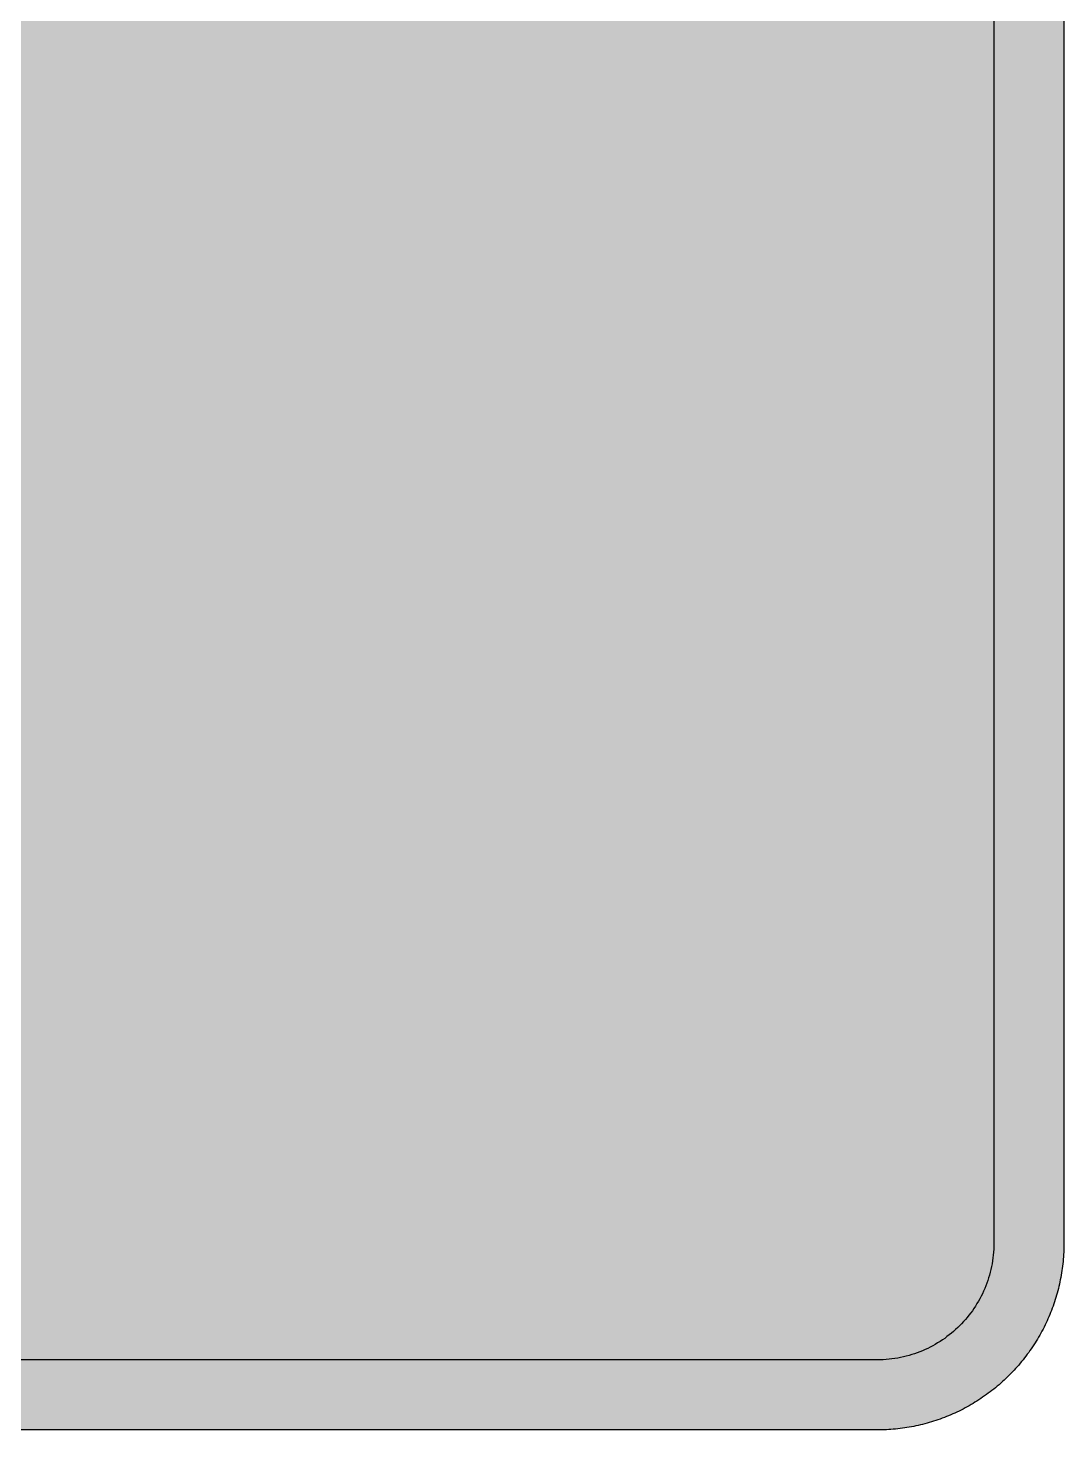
# Model space of a CAD drawing. Header units: millimetres. Extents: x 0 to 318, y 0 to 212.
# Drawn here: x 239.3 to 317.6, y 0.1 to 105.9 of the extents above; entities that cross this region are included whole.
import ezdxf

# ---------------------------------------------------------------- set-up
doc = ezdxf.new("R2010")
doc.units = ezdxf.units.MM

msp = doc.modelspace()

# ---------------------------------------------------------------- hatches: boundary and pattern name
for color, points in [(254, [(14.1633, 0.0536), (13.9878, 0.0533), (13.8125, 0.0559), (13.6373, 0.061), (13.462, 0.0686), (13.2893, 0.0787), (13.114, 0.0914), (12.9413, 0.1041), (12.7686, 0.1219), (12.5959, 0.1397), (12.4231, 0.16), (12.2504, 0.1829), (12.0777, 0.2057), (11.9075, 0.2337), (11.7373, 0.2616), (11.5672, 0.2921), (11.397, 0.3251), (11.2268, 0.3607), (11.0592, 0.3988), (10.8915, 0.4369), (10.7239, 0.4775), (10.5562, 0.5207), (10.3886, 0.5664), (10.2235, 0.6121), (10.0584, 0.6629), (9.8933, 0.7137), (9.7307, 0.7671), (9.5682, 0.8204), (9.4056, 0.8788), (9.2431, 0.9373), (9.083, 0.9982), (8.923, 1.0617), (8.763, 1.1252), (8.6055, 1.1938), (8.4455, 1.2624), (8.2906, 1.331), (8.1331, 1.4046), (7.9781, 1.4783), (7.8232, 1.5545), (7.6708, 1.6332), (7.5184, 1.7145), (7.366, 1.7958), (7.2161, 1.8796), (7.0663, 1.966), (6.919, 2.0523), (6.7716, 2.1438), (6.6243, 2.2352), (6.4795, 2.3266), (6.3348, 2.4232), (6.19, 2.5197), (6.0477, 2.6187), (5.908, 2.7178), (5.7683, 2.8194), (5.6286, 2.9235), (5.4915, 3.0302), (5.3543, 3.1369), (5.2197, 3.2461), (5.0851, 3.3579), (4.953, 3.4722), (4.8209, 3.5865), (4.6914, 3.7033), (4.5644, 3.8202), (4.4348, 3.9395), (4.3104, 4.0615), (4.1859, 4.1859), (4.0615, 4.3104), (3.9395, 4.4348), (3.8202, 4.5618), (3.7033, 4.6914), (3.5865, 4.8209), (3.4722, 4.953), (3.3579, 5.0851), (3.2487, 5.2197), (3.1369, 5.3543), (3.0302, 5.4915), (2.9235, 5.6286), (2.8194, 5.7683), (2.7178, 5.908), (2.6187, 6.0477), (2.5197, 6.19), (2.4232, 6.3348), (2.3266, 6.477), (2.2352, 6.6243), (2.1438, 6.7691), (2.0523, 6.9164), (1.966, 7.0663), (1.8796, 7.2161), (1.7958, 7.366), (1.7145, 7.5184), (1.6332, 7.6708), (1.5545, 7.8232), (1.4783, 7.9781), (1.4046, 8.1331), (1.331, 8.2906), (1.2598, 8.4455), (1.1913, 8.603), (1.1252, 8.763), (1.0592, 8.923), (0.9982, 9.083), (0.9373, 9.2431), (0.8763, 9.4056), (0.8204, 9.5682), (0.7645, 9.7307), (0.7112, 9.8933), (0.6604, 10.0584), (0.6121, 10.2235), (0.5639, 10.3911), (0.5207, 10.5562), (0.4775, 10.7239), (0.4343, 10.8915), (0.3962, 11.0592), (0.3607, 11.2268), (0.3251, 11.397), (0.2921, 11.5672), (0.2616, 11.7373), (0.2311, 11.9075), (0.2057, 12.0802), (0.1803, 12.2504), (0.1575, 12.4231), (0.1372, 12.5959), (0.1194, 12.7686), (0.1041, 12.9413), (0.0889, 13.1166), (0.0787, 13.2893), (0.0686, 13.4645), (0.061, 13.6373), (0.0559, 13.8125), (0.0508, 13.9878), (0.0508, 14.163), (0.0522, 197.6092), (0.0508, 197.7822), (0.0559, 197.9574), (0.061, 198.1327), (0.0686, 198.308), (0.0787, 198.4807), (0.0889, 198.6559), (0.1041, 198.8287), (0.1194, 199.0014), (0.1372, 199.1741), (0.1575, 199.3468), (0.1803, 199.5195), (0.2057, 199.6923), (0.2311, 199.8624), (0.2616, 200.0326), (0.2921, 200.2028), (0.3251, 200.373), (0.3607, 200.5432), (0.3962, 200.7108), (0.4343, 200.8784), (0.4775, 201.0461), (0.5207, 201.2137), (0.5639, 201.3814), (0.6121, 201.5465), (0.6604, 201.7116), (0.7112, 201.8767), (0.7645, 202.0392), (0.8204, 202.2018), (0.8763, 202.3643), (0.9373, 202.5269), (0.9982, 202.6869), (1.0592, 202.8469), (1.1252, 203.007), (1.1913, 203.1644), (1.2598, 203.3245), (1.331, 203.4794), (1.4046, 203.6369), (1.4783, 203.7918), (1.5545, 203.9468), (1.6332, 204.0992), (1.7145, 204.2516), (1.7958, 204.404), (1.8796, 204.5538), (1.966, 204.7037), (2.0523, 204.851), (2.1438, 204.9983), (2.2352, 205.1456), (2.3266, 205.2904), (2.4232, 205.4352), (2.5197, 205.58), (2.6187, 205.7222), (2.7178, 205.8619), (2.8194, 206.0016), (2.9235, 206.1413), (3.0302, 206.2785), (3.1369, 206.4156), (3.2487, 206.5503), (3.3579, 206.6849), (3.4722, 206.817), (3.5865, 206.949), (3.7033, 207.0786), (3.8202, 207.2056), (3.9395, 207.3351), (4.0615, 207.4596), (4.1859, 207.584), (4.3104, 207.7085), (4.4348, 207.8304), (4.5644, 207.9498), (4.6914, 208.0666), (4.8209, 208.1835), (4.953, 208.2978), (5.0851, 208.4121), (5.2197, 208.5213), (5.3543, 208.6331), (5.4915, 208.7397), (5.6286, 208.8464), (5.7683, 208.9506), (5.908, 209.0522), (6.0477, 209.1512), (6.19, 209.2503), (6.3348, 209.3468), (6.4795, 209.4433), (6.6243, 209.5348), (6.7716, 209.6262), (6.919, 209.7176), (7.0663, 209.804), (7.2161, 209.8904), (7.366, 209.9742), (7.5184, 210.0555), (7.6708, 210.1367), (7.8232, 210.2155), (7.9781, 210.2917), (8.1331, 210.3653), (8.2906, 210.439), (8.4455, 210.5101), (8.6055, 210.5787), (8.763, 210.6447), (8.923, 210.7108), (9.083, 210.7717), (9.2431, 210.8327), (9.4056, 210.8937), (9.5682, 210.9495), (9.7307, 211.0054), (9.8933, 211.0588), (10.0584, 211.1096), (10.2235, 211.1578), (10.3886, 211.2061), (10.5562, 211.2493), (10.7239, 211.2924), (10.8915, 211.3356), (11.0592, 211.3737), (11.2268, 211.4093), (11.397, 211.4448), (11.5672, 211.4779), (11.7373, 211.5083), (11.9075, 211.5388), (12.0777, 211.5642), (12.2504, 211.5896), (12.4231, 211.6125), (12.5959, 211.6328), (12.7686, 211.6506), (12.9413, 211.6658), (13.114, 211.6811), (13.2893, 211.6912), (13.462, 211.7014), (13.6373, 211.709), (13.8125, 211.7141), (13.9878, 211.7192), (14.163, 211.7192), (303.4411, 211.7203), (303.6164, 211.7192), (303.7891, 211.7141), (303.9643, 211.709), (304.1396, 211.7014), (304.3149, 211.6912), (304.4876, 211.6811), (304.6603, 211.6658), (304.8356, 211.6506), (305.0083, 211.6328), (305.181, 211.6125), (305.3512, 211.5896), (305.5239, 211.5642), (305.6941, 211.5388), (305.8668, 211.5083), (306.037, 211.4779), (306.2072, 211.4448), (306.3748, 211.4093), (306.545, 211.3737), (306.7126, 211.3356), (306.8803, 211.2924), (307.0479, 211.2493), (307.213, 211.2061), (307.3781, 211.1578), (307.5432, 211.1096), (307.7083, 211.0588), (307.8734, 211.0054), (308.036, 210.9495), (308.1985, 210.8937), (308.3611, 210.8327), (308.5211, 210.7717), (308.6811, 210.7108), (308.8411, 210.6447), (308.9986, 210.5787), (309.1561, 210.5101), (309.3136, 210.439), (309.4711, 210.3653), (309.626, 210.2917), (309.7784, 210.2155), (309.9333, 210.1367), (310.0857, 210.0555), (310.2381, 209.9742), (310.388, 209.8904), (310.5379, 209.804), (310.6852, 209.7176), (310.8325, 209.6262), (310.9798, 209.5348), (311.1246, 209.4433), (311.2694, 209.3468), (311.4116, 209.2503), (311.5539, 209.1512), (311.6961, 209.0522), (311.8358, 208.9506), (311.9755, 208.8464), (312.1127, 208.7397), (312.2473, 208.6331), (312.3844, 208.5213), (312.5165, 208.4121), (312.6511, 208.2978), (312.7807, 208.1835), (312.9128, 208.0666), (313.0398, 207.9498), (313.1668, 207.8304), (313.2938, 207.7085), (313.4182, 207.584), (313.5427, 207.4596), (313.6621, 207.3351), (313.784, 207.2056), (313.9008, 207.0786), (314.0177, 206.949), (314.132, 206.817), (314.2463, 206.6849), (314.3555, 206.5503), (314.4647, 206.4156), (314.5739, 206.2785), (314.6781, 206.1413), (314.7822, 206.0016), (314.8863, 205.8619), (314.9854, 205.7222), (315.0845, 205.58), (315.181, 205.4352), (315.275, 205.2904), (315.3689, 205.1456), (315.4604, 204.9983), (315.5493, 204.851), (315.6382, 204.7037), (315.7245, 204.5538), (315.8084, 204.404), (315.8896, 204.2516), (315.9684, 204.0992), (316.0471, 203.9468), (316.1233, 203.7918), (316.1995, 203.6369), (316.2706, 203.4794), (316.3418, 203.3245), (316.4103, 203.1644), (316.4764, 203.007), (316.5424, 202.8469), (316.6059, 202.6869), (316.6669, 202.5269), (316.7253, 202.3643), (316.7812, 202.2018), (316.8371, 202.0392), (316.8904, 201.8767), (316.9412, 201.7116), (316.9895, 201.5465), (317.0377, 201.3814), (317.0834, 201.2137), (317.1266, 201.0461), (317.1673, 200.8784), (317.2054, 200.7108), (317.2435, 200.5432), (317.2765, 200.373), (317.3095, 200.2028), (317.34, 200.0326), (317.3705, 199.8624), (317.3959, 199.6923), (317.4213, 199.5195), (317.4441, 199.3468), (317.4644, 199.1741), (317.4822, 199.0014), (317.4975, 198.8287), (317.5127, 198.6559), (317.5229, 198.4807), (317.533, 198.308), (317.5406, 198.1327), (317.5457, 197.9574), (317.5508, 197.7822), (317.5508, 197.6069), (317.5522, 14.1647), (317.5508, 13.9878), (317.5457, 13.8125), (317.5406, 13.6373), (317.533, 13.4645), (317.5229, 13.2893), (317.5127, 13.1166), (317.4975, 12.9413), (317.4822, 12.7686), (317.4644, 12.5959), (317.4441, 12.4231), (317.4213, 12.2504), (317.3959, 12.0802), (317.3705, 11.9075), (317.34, 11.7373), (317.3095, 11.5672), (317.2765, 11.397), (317.2435, 11.2268), (317.2054, 11.0592), (317.1673, 10.8915), (317.1266, 10.7239), (317.0834, 10.5562), (317.0377, 10.3911), (316.9895, 10.2235), (316.9412, 10.0584), (316.8904, 9.8933), (316.8371, 9.7307), (316.7812, 9.5682), (316.7253, 9.4056), (316.6669, 9.2431), (316.6059, 9.083), (316.5424, 8.923), (316.4764, 8.763), (316.4103, 8.603), (316.3418, 8.4455), (316.2706, 8.2906), (316.1995, 8.1331), (316.1233, 7.9781), (316.0471, 7.8232), (315.9684, 7.6708), (315.8896, 7.5184), (315.8084, 7.366), (315.7245, 7.2161), (315.6382, 7.0663), (315.5493, 6.9164), (315.4604, 6.7691), (315.3689, 6.6243), (315.275, 6.477), (315.181, 6.3348), (315.0845, 6.19), (314.9854, 6.0477), (314.8863, 5.908), (314.7822, 5.7683), (314.6781, 5.6286), (314.5739, 5.4915), (314.4647, 5.3543), (314.3555, 5.2197), (314.2463, 5.0851), (314.132, 4.953), (314.0177, 4.8209), (313.9008, 4.6914), (313.784, 4.5618), (313.6621, 4.4348), (313.5427, 4.3104), (313.4182, 4.1859), (313.2938, 4.0615), (313.1668, 3.9395), (313.0398, 3.8202), (312.9128, 3.7033), (312.7807, 3.5865), (312.6511, 3.4722), (312.5165, 3.3579), (312.3844, 3.2461), (312.2473, 3.1369), (312.1127, 3.0302), (311.9755, 2.9235), (311.8358, 2.8194), (311.6961, 2.7178), (311.5539, 2.6187), (311.4116, 2.5197), (311.2694, 2.4232), (311.1246, 2.3266), (310.9798, 2.2352), (310.8325, 2.1438), (310.6852, 2.0523), (310.5379, 1.966), (310.388, 1.8796), (310.2381, 1.7958), (310.0857, 1.7145), (309.9333, 1.6332), (309.7784, 1.5545), (309.626, 1.4783), (309.4711, 1.4046), (309.3136, 1.331), (309.1561, 1.2624), (308.9986, 1.1938), (308.8411, 1.1252), (308.6811, 1.0617), (308.5211, 0.9982), (308.3611, 0.9373), (308.1985, 0.8788), (308.036, 0.8204), (307.8734, 0.7671), (307.7083, 0.7137), (307.5432, 0.6629), (307.3781, 0.6121), (307.213, 0.5664), (307.0479, 0.5207), (306.8803, 0.4775), (306.7126, 0.4369), (306.545, 0.3988), (306.3748, 0.3607), (306.2072, 0.3251), (306.037, 0.2921), (305.8668, 0.2616), (305.6941, 0.2337), (305.5239, 0.2057), (305.3512, 0.1829), (305.181, 0.16), (305.0083, 0.1397), (304.8356, 0.1219), (304.6603, 0.1041), (304.4876, 0.0914), (304.3149, 0.0787), (304.1396, 0.0686), (303.9643, 0.061), (303.7891, 0.0559), (303.6164, 0.0533), (303.4411, 0.0533)]), (144, [(14.1633, 5.3453), (13.9344, 5.3467), (13.7084, 5.3543), (13.4849, 5.3696), (13.2613, 5.3899), (13.0378, 5.4153), (12.8194, 5.4458), (12.6009, 5.4813), (12.385, 5.522), (12.1717, 5.5702), (11.9583, 5.621), (11.7475, 5.6794), (11.5392, 5.7404), (11.3335, 5.8064), (11.1303, 5.8801), (10.9296, 5.9563), (10.729, 6.0376), (10.5334, 6.1239), (10.3378, 6.2128), (10.1473, 6.3094), (9.9593, 6.4084), (9.7714, 6.5126), (9.5885, 6.6218), (9.4082, 6.7335), (9.2304, 6.8504), (9.0576, 6.9698), (8.8849, 7.0968), (8.7173, 7.2238), (8.5522, 7.3584), (8.3896, 7.4955), (8.2321, 7.6352), (8.0772, 7.78), (7.9273, 7.9273), (7.7775, 8.0772), (7.6352, 8.2321), (7.493, 8.3922), (7.3558, 8.5522), (7.2238, 8.7173), (7.0942, 8.8875), (6.9698, 9.0576), (6.8504, 9.2329), (6.7335, 9.4107), (6.6192, 9.591), (6.5126, 9.7739), (6.4084, 9.9593), (6.3068, 10.1473), (6.2128, 10.3403), (6.1214, 10.5334), (6.035, 10.7315), (5.9538, 10.9296), (5.8776, 11.1303), (5.8064, 11.3335), (5.7404, 11.5418), (5.6769, 11.75), (5.621, 11.9583), (5.5677, 12.1717), (5.522, 12.385), (5.4813, 12.6009), (5.4432, 12.8194), (5.4127, 13.0404), (5.3873, 13.2613), (5.3696, 13.4849), (5.3543, 13.7084), (5.3467, 13.937), (5.3416, 14.163), (5.3439, 197.6092), (5.3467, 197.8355), (5.3543, 198.0616), (5.3696, 198.2851), (5.3873, 198.5086), (5.4127, 198.7321), (5.4432, 198.9506), (5.4813, 199.169), (5.522, 199.3849), (5.5677, 199.5983), (5.621, 199.8116), (5.6769, 200.0225), (5.7404, 200.2307), (5.8064, 200.4365), (5.8776, 200.6397), (5.9538, 200.8403), (6.035, 201.041), (6.1214, 201.2366), (6.2128, 201.4322), (6.3068, 201.6227), (6.4084, 201.8106), (6.5126, 201.9986), (6.6192, 202.1815), (6.7335, 202.3618), (6.8504, 202.5396), (6.9698, 202.7123), (7.0942, 202.885), (7.2238, 203.0527), (7.3558, 203.2178), (7.493, 203.3803), (7.6352, 203.5378), (7.7775, 203.6928), (7.9273, 203.8426), (8.0772, 203.9925), (8.2321, 204.1347), (8.3896, 204.277), (8.5522, 204.4141), (8.7173, 204.5462), (8.8849, 204.6757), (9.0576, 204.8002), (9.2304, 204.9196), (9.4082, 205.0364), (9.5885, 205.1507), (9.7714, 205.2574), (9.9593, 205.3615), (10.1473, 205.4631), (10.3378, 205.5571), (10.5334, 205.6486), (10.729, 205.7349), (10.9296, 205.8162), (11.1303, 205.8924), (11.3335, 205.9635), (11.5392, 206.0296), (11.7475, 206.0931), (11.9583, 206.1489), (12.1717, 206.2023), (12.385, 206.248), (12.6009, 206.2886), (12.8194, 206.3267), (13.0378, 206.3572), (13.2613, 206.3826), (13.4849, 206.4004), (13.7084, 206.4156), (13.9344, 206.4233), (14.163, 206.4283), (303.4411, 206.4286), (303.6672, 206.4233), (303.8932, 206.4156), (304.1193, 206.4004), (304.3428, 206.3826), (304.5638, 206.3572), (304.7822, 206.3267), (305.0007, 206.2886), (305.2166, 206.248), (305.4325, 206.2023), (305.6433, 206.1489), (305.8541, 206.0931), (306.0624, 206.0296), (306.2681, 205.9635), (306.4713, 205.8924), (306.6745, 205.8162), (306.8726, 205.7349), (307.0708, 205.6486), (307.2638, 205.5571), (307.4543, 205.4631), (307.6448, 205.3615), (307.8302, 205.2574), (308.0131, 205.1507), (308.1934, 205.0364), (308.3712, 204.9196), (308.5465, 204.8002), (308.7167, 204.6757), (308.8843, 204.5462), (309.0494, 204.4141), (309.212, 204.277), (309.3695, 204.1347), (309.5244, 203.9925), (309.6768, 203.8426), (309.8241, 203.6928), (309.9689, 203.5378), (310.1086, 203.3803), (310.2458, 203.2178), (310.3778, 203.0527), (310.5074, 202.885), (310.6318, 202.7123), (310.7538, 202.5396), (310.8706, 202.3618), (310.9824, 202.1815), (311.0916, 201.9986), (311.1957, 201.8106), (311.2948, 201.6227), (311.3888, 201.4322), (311.4802, 201.2366), (311.5666, 201.041), (311.6478, 200.8403), (311.724, 200.6397), (311.7952, 200.4365), (311.8637, 200.2307), (311.9247, 200.0225), (311.9806, 199.8116), (312.0339, 199.5983), (312.0796, 199.3849), (312.1203, 199.169), (312.1584, 198.9506), (312.1889, 198.7321), (312.2143, 198.5086), (312.2346, 198.2851), (312.2473, 198.0616), (312.2574, 197.8355), (312.26, 197.6069), (312.2605, 14.1647), (312.2574, 13.937), (312.2473, 13.7084), (312.2346, 13.4849), (312.2143, 13.2613), (312.1889, 13.0404), (312.1584, 12.8194), (312.1203, 12.6009), (312.0796, 12.385), (312.0339, 12.1717), (311.9806, 11.9583), (311.9247, 11.75), (311.8637, 11.5418), (311.7952, 11.3335), (311.724, 11.1303), (311.6478, 10.9296), (311.5666, 10.7315), (311.4802, 10.5334), (311.3888, 10.3403), (311.2948, 10.1473), (311.1957, 9.9593), (311.0916, 9.7739), (310.9824, 9.591), (310.8706, 9.4107), (310.7538, 9.2329), (310.6318, 9.0576), (310.5074, 8.8875), (310.3778, 8.7173), (310.2458, 8.5522), (310.1086, 8.3922), (309.9689, 8.2321), (309.8241, 8.0772), (309.6768, 7.9273), (309.5244, 7.78), (309.3695, 7.6352), (309.212, 7.4955), (309.0494, 7.3584), (308.8843, 7.2238), (308.7167, 7.0968), (308.5465, 6.9698), (308.3712, 6.8504), (308.1934, 6.7335), (308.0131, 6.6218), (307.8302, 6.5126), (307.6448, 6.4084), (307.4543, 6.3094), (307.2638, 6.2128), (307.0708, 6.1239), (306.8726, 6.0376), (306.6745, 5.9563), (306.4713, 5.8801), (306.2681, 5.8064), (306.0624, 5.7404), (305.8541, 5.6794), (305.6433, 5.621), (305.4325, 5.5702), (305.2166, 5.522), (305.0007, 5.4813), (304.7822, 5.4458), (304.5638, 5.4153), (304.3428, 5.3899), (304.1193, 5.3696), (303.8932, 5.3543), (303.6672, 5.3467), (303.4411, 5.3442)])]:
    msp.add_hatch(color=color).paths.add_polyline_path(points)
h = msp.add_hatch(color=254)
edge = h.paths.add_edge_path()
edge.add_line((255.8313, 53.3079), (255.5951, 53.307))
edge.add_line((255.5951, 53.307), (255.364, 53.3095))
edge.add_line((255.364, 53.3095), (255.1354, 53.3171))
edge.add_line((255.1354, 53.3171), (254.9093, 53.3248))
edge.add_line((254.9093, 53.3248), (254.6858, 53.3349))
edge.add_line((254.6858, 53.3349), (254.4648, 53.3476))
edge.add_line((254.4648, 53.3476), (254.2464, 53.3629))
edge.add_line((254.2464, 53.3629), (254.0305, 53.3806))
edge.add_line((254.0305, 53.3806), (253.8197, 53.401))
edge.add_line((253.8197, 53.401), (253.6088, 53.4264))
edge.add_line((253.6088, 53.4264), (253.4006, 53.4543))
edge.add_line((253.4006, 53.4543), (253.1974, 53.4848))
edge.add_line((253.1974, 53.4848), (252.9967, 53.5203))
edge.add_line((252.9967, 53.5203), (252.796, 53.5584))
edge.add_line((252.796, 53.5584), (252.6005, 53.6016))
edge.add_line((252.6005, 53.6016), (252.4074, 53.6473))
edge.add_line((252.4074, 53.6473), (252.2195, 53.6981))
edge.add_line((252.2195, 53.6981), (252.0315, 53.754))
edge.add_line((252.0315, 53.754), (251.8486, 53.8124))
edge.add_line((251.8486, 53.8124), (251.6683, 53.8759))
edge.add_line((251.6683, 53.8759), (251.4905, 53.9445))
edge.add_line((251.4905, 53.9445), (251.3152, 54.0156))
edge.add_line((251.3152, 54.0156), (251.145, 54.0944))
edge.add_line((251.145, 54.0944), (250.9774, 54.1782))
edge.add_line((250.9774, 54.1782), (250.8123, 54.2646))
edge.add_line((250.8123, 54.2646), (250.6497, 54.3585))
edge.add_line((250.6497, 54.3585), (250.4923, 54.4576))
edge.add_line((250.4923, 54.4576), (250.3373, 54.5617))
edge.add_line((250.3373, 54.5617), (250.1849, 54.671))
edge.add_line((250.1849, 54.671), (250.0351, 54.7878))
edge.add_line((250.0351, 54.7878), (249.8903, 54.9097))
edge.add_line((249.8903, 54.9097), (249.7506, 55.0367))
edge.add_line((249.7506, 55.0367), (249.6109, 55.1713))
edge.add_line((249.6109, 55.1713), (249.4763, 55.311))
edge.add_line((249.4763, 55.311), (249.3442, 55.4584))
edge.add_line((249.3442, 55.4584), (249.2172, 55.6133))
edge.add_line((249.2172, 55.6133), (249.0927, 55.7733))
edge.add_line((249.0927, 55.7733), (248.9733, 55.941))
edge.add_line((248.9733, 55.941), (248.8565, 56.1137))
edge.add_line((248.8565, 56.1137), (248.7422, 56.2966))
edge.add_line((248.7422, 56.2966), (248.633, 56.4845))
edge.add_line((248.633, 56.4845), (248.5263, 56.6801))
edge.add_line((248.5263, 56.6801), (248.4247, 56.8858))
edge.add_line((248.4247, 56.8858), (248.3256, 57.0967))
edge.add_line((248.3256, 57.0967), (248.2317, 57.3151))
edge.add_line((248.2317, 57.3151), (248.1402, 57.5437))
edge.add_line((248.1402, 57.5437), (248.0539, 57.7774))
edge.add_line((248.0539, 57.7774), (247.9726, 58.0212))
edge.add_line((247.9726, 58.0212), (247.8913, 58.2752))
edge.add_line((247.8913, 58.2752), (247.8176, 58.5343))
edge.add_line((247.8176, 58.5343), (247.7465, 58.8035))
edge.add_line((247.7465, 58.8035), (247.6779, 59.0804))
edge.add_line((247.6779, 59.0804), (247.6144, 59.3674))
edge.add_line((247.6144, 59.3674), (247.556, 59.6646))
edge.add_line((247.556, 59.6646), (247.5001, 59.9694))
edge.add_line((247.5001, 59.9694), (247.4493, 60.2844))
edge.add_line((247.4493, 60.2844), (247.4036, 60.6069))
edge.add_line((247.4036, 60.6069), (247.3604, 60.9422))
edge.add_line((247.3604, 60.9422), (247.3223, 61.2851))
edge.add_line((247.3223, 61.2851), (247.2893, 61.6382))
edge.add_line((247.2893, 61.6382), (247.2588, 61.9989))
edge.add_line((247.2588, 61.9989), (247.2334, 62.3722))
edge.add_line((247.2334, 62.3722), (247.2106, 62.7558))
edge.add_line((247.2106, 62.7558), (247.1928, 63.1495))
edge.add_line((247.1928, 63.1495), (266.9438, 63.1511))
edge.add_line((266.9438, 63.1511), (266.9438, 66.7699))
edge.add_line((266.9438, 66.7699), (266.9413, 67.2059))
edge.add_line((266.9413, 67.2059), (266.9337, 67.6402))
edge.add_line((266.9337, 67.6402), (266.9235, 68.0695))
edge.add_line((266.9235, 68.0695), (266.9057, 68.4936))
edge.add_line((266.9057, 68.4936), (266.8854, 68.9127))
edge.add_line((266.8854, 68.9127), (266.86, 69.3268))
edge.add_line((266.86, 69.3268), (266.8295, 69.7332))
edge.add_line((266.8295, 69.7332), (266.794, 70.137))
edge.add_line((266.794, 70.137), (266.7559, 70.5358))
edge.add_line((266.7559, 70.5358), (266.7102, 70.9295))
edge.add_line((266.7102, 70.9295), (266.6594, 71.3181))
edge.add_line((266.6594, 71.3181), (266.6009, 71.6991))
edge.add_line((266.6009, 71.6991), (266.54, 72.0776))
edge.add_line((266.54, 72.0776), (266.4739, 72.4484))
edge.add_line((266.4739, 72.4484), (266.4003, 72.8142))
edge.add_line((266.4003, 72.8142), (266.3215, 73.1749))
edge.add_line((266.3215, 73.1749), (266.2377, 73.5279))
edge.add_line((266.2377, 73.5279), (266.1488, 73.8759))
edge.add_line((266.1488, 73.8759), (266.0523, 74.2188))
edge.add_line((266.0523, 74.2188), (265.9507, 74.5566))
edge.add_line((265.9507, 74.5566), (265.8415, 74.8868))
edge.add_line((265.8415, 74.8868), (265.7272, 75.2119))
edge.add_line((265.7272, 75.2119), (265.6053, 75.5294))
edge.add_line((265.6053, 75.5294), (265.4783, 75.8419))
edge.add_line((265.4783, 75.8419), (265.3462, 76.1467))
edge.add_line((265.3462, 76.1467), (265.2039, 76.4464))
edge.add_line((265.2039, 76.4464), (265.0592, 76.7385))
edge.add_line((265.0592, 76.7385), (264.9042, 77.0255))
edge.add_line((264.9042, 77.0255), (264.7442, 77.3049))
edge.add_line((264.7442, 77.3049), (264.5766, 77.5767))
edge.add_line((264.5766, 77.5767), (264.4013, 77.8434))
edge.add_line((264.4013, 77.8434), (264.2184, 78.1025))
edge.add_line((264.2184, 78.1025), (264.0305, 78.3565))
edge.add_line((264.0305, 78.3565), (263.8349, 78.6028))
edge.add_line((263.8349, 78.6028), (263.6317, 78.8391))
edge.add_line((263.6317, 78.8391), (263.4209, 79.0727))
edge.add_line((263.4209, 79.0727), (263.2024, 79.2963))
edge.add_line((263.2024, 79.2963), (262.9738, 79.5122))
edge.add_line((262.9738, 79.5122), (262.7401, 79.723))
edge.add_line((262.7401, 79.723), (262.4988, 79.9262))
edge.add_line((262.4988, 79.9262), (262.2499, 80.1192))
edge.add_line((262.2499, 80.1192), (261.9908, 80.3072))
edge.add_line((261.9908, 80.3072), (261.7267, 80.4875))
edge.add_line((261.7267, 80.4875), (261.4524, 80.6602))
edge.add_line((261.4524, 80.6602), (261.1679, 80.8253))
edge.add_line((261.1679, 80.8253), (260.8783, 80.9803))
edge.add_line((260.8783, 80.9803), (260.5786, 81.1301))
edge.add_line((260.5786, 81.1301), (260.2713, 81.2698))
edge.add_line((260.2713, 81.2698), (259.9563, 81.4045))
edge.add_line((259.9563, 81.4045), (259.6312, 81.5289))
edge.add_line((259.6312, 81.5289), (259.2959, 81.6458))
edge.add_line((259.2959, 81.6458), (258.953, 81.7524))
edge.add_line((258.953, 81.7524), (258.6025, 81.854))
edge.add_line((258.6025, 81.854), (258.2418, 81.9455))
edge.add_line((258.2418, 81.9455), (257.871, 82.0293))
edge.add_line((257.871, 82.0293), (257.4925, 82.103))
edge.add_line((257.4925, 82.103), (257.1039, 82.1715))
edge.add_line((257.1039, 82.1715), (256.7051, 82.2274))
edge.add_line((256.7051, 82.2274), (256.2987, 82.2782))
edge.add_line((256.2987, 82.2782), (255.8796, 82.3189))
edge.add_line((255.8796, 82.3189), (255.4529, 82.3493))
edge.add_line((255.4529, 82.3493), (255.016, 82.3722))
edge.add_line((255.016, 82.3722), (254.5715, 82.3849))
edge.add_line((254.5715, 82.3849), (254.1143, 82.39))
edge.add_line((254.1143, 82.39), (253.6977, 82.3849))
edge.add_line((253.6977, 82.3849), (253.2888, 82.3722))
edge.add_line((253.2888, 82.3722), (252.8849, 82.3493))
edge.add_line((252.8849, 82.3493), (252.4887, 82.3189))
edge.add_line((252.4887, 82.3189), (252.0975, 82.2808))
edge.add_line((252.0975, 82.2808), (251.714, 82.23))
edge.add_line((251.714, 82.23), (251.3381, 82.1741))
edge.add_line((251.3381, 82.1741), (250.9672, 82.108))
edge.add_line((250.9672, 82.108), (250.604, 82.0318))
edge.add_line((250.604, 82.0318), (250.2484, 81.9506))
edge.add_line((250.2484, 81.9506), (249.8979, 81.8566))
edge.add_line((249.8979, 81.8566), (249.5525, 81.755))
edge.add_line((249.5525, 81.755), (249.2172, 81.6458))
edge.add_line((249.2172, 81.6458), (248.8844, 81.5264))
edge.add_line((248.8844, 81.5264), (248.5619, 81.3994))
edge.add_line((248.5619, 81.3994), (248.2444, 81.2648))
edge.add_line((248.2444, 81.2648), (247.9319, 81.12))
edge.add_line((247.9319, 81.12), (247.6297, 80.965))
edge.add_line((247.6297, 80.965), (247.33, 80.8025))
edge.add_line((247.33, 80.8025), (247.0404, 80.6323))
edge.add_line((247.0404, 80.6323), (246.7559, 80.452))
edge.add_line((246.7559, 80.452), (246.4765, 80.264))
edge.add_line((246.4765, 80.264), (246.2047, 80.0684))
edge.add_line((246.2047, 80.0684), (245.9406, 79.8627))
edge.add_line((245.9406, 79.8627), (245.6815, 79.6468))
edge.add_line((245.6815, 79.6468), (245.43, 79.4233))
edge.add_line((245.43, 79.4233), (245.1862, 79.1921))
edge.add_line((245.1862, 79.1921), (244.9474, 78.9534))
edge.add_line((244.9474, 78.9534), (244.7163, 78.7044))
edge.add_line((244.7163, 78.7044), (244.4902, 78.4454))
edge.add_line((244.4902, 78.4454), (244.2718, 78.1787))
edge.add_line((244.2718, 78.1787), (244.0584, 77.9043))
edge.add_line((244.0584, 77.9043), (243.8527, 77.6224))
edge.add_line((243.8527, 77.6224), (243.6546, 77.3303))
edge.add_line((243.6546, 77.3303), (243.4615, 77.028))
edge.add_line((243.4615, 77.028), (243.2736, 76.7207))
edge.add_line((243.2736, 76.7207), (243.0958, 76.4032))
edge.add_line((243.0958, 76.4032), (242.9231, 76.0755))
edge.add_line((242.9231, 76.0755), (242.7554, 75.7403))
edge.add_line((242.7554, 75.7403), (242.5954, 75.3974))
edge.add_line((242.5954, 75.3974), (242.443, 75.0468))
edge.add_line((242.443, 75.0468), (242.2957, 74.6862))
edge.add_line((242.2957, 74.6862), (242.156, 74.3179))
edge.add_line((242.156, 74.3179), (242.0214, 73.9394))
edge.add_line((242.0214, 73.9394), (241.8944, 73.5533))
edge.add_line((241.8944, 73.5533), (241.7724, 73.1596))
edge.add_line((241.7724, 73.1596), (241.6581, 72.7558))
edge.add_line((241.6581, 72.7558), (241.5515, 72.3443))
edge.add_line((241.5515, 72.3443), (241.4499, 71.9252))
edge.add_line((241.4499, 71.9252), (241.3559, 71.4959))
edge.add_line((241.3559, 71.4959), (241.267, 71.059))
edge.add_line((241.267, 71.059), (241.1857, 70.612))
edge.add_line((241.1857, 70.612), (241.112, 70.1599))
edge.add_line((241.112, 70.1599), (241.0435, 69.6976))
edge.add_line((241.0435, 69.6976), (240.98, 69.2252))
edge.add_line((240.98, 69.2252), (240.9266, 68.7476))
edge.add_line((240.9266, 68.7476), (240.8758, 68.26))
edge.add_line((240.8758, 68.26), (240.8352, 67.7621))
edge.add_line((240.8352, 67.7621), (240.7996, 67.2592))
edge.add_line((240.7996, 67.2592), (240.7691, 66.7461))
edge.add_line((240.7691, 66.7461), (240.7463, 66.2254))
edge.add_line((240.7463, 66.2254), (240.731, 65.6946))
edge.add_line((240.731, 65.6946), (240.7209, 65.1561))
edge.add_line((240.7209, 65.1561), (240.7183, 64.61))
edge.add_line((240.7183, 64.61), (240.7234, 63.9928))
edge.add_line((240.7234, 63.9928), (240.7387, 63.3908))
edge.add_line((240.7387, 63.3908), (240.7641, 62.8015))
edge.add_line((240.7641, 62.8015), (240.7996, 62.2275))
edge.add_line((240.7996, 62.2275), (240.8453, 61.6687))
edge.add_line((240.8453, 61.6687), (240.8987, 61.1226))
edge.add_line((240.8987, 61.1226), (240.9647, 60.5917))
edge.add_line((240.9647, 60.5917), (241.0384, 60.0735))
edge.add_line((241.0384, 60.0735), (241.1197, 59.5681))
edge.add_line((241.1197, 59.5681), (241.2136, 59.0779))
edge.add_line((241.2136, 59.0779), (241.3127, 58.6003))
edge.add_line((241.3127, 58.6003), (241.4219, 58.1355))
edge.add_line((241.4219, 58.1355), (241.5413, 57.6834))
edge.add_line((241.5413, 57.6834), (241.6683, 57.244))
edge.add_line((241.6683, 57.244), (241.8029, 56.8198))
edge.add_line((241.8029, 56.8198), (241.9452, 56.4058))
edge.add_line((241.9452, 56.4058), (242.0976, 56.0045))
edge.add_line((242.0976, 56.0045), (242.255, 55.6158))
edge.add_line((242.255, 55.6158), (242.4201, 55.2374))
edge.add_line((242.4201, 55.2374), (242.5954, 54.8716))
edge.add_line((242.5954, 54.8716), (242.7757, 54.5186))
edge.add_line((242.7757, 54.5186), (242.9637, 54.1757))
edge.add_line((242.9637, 54.1757), (243.1593, 53.8455))
edge.add_line((243.1593, 53.8455), (243.3625, 53.5254))
edge.add_line((243.3625, 53.5254), (243.5708, 53.2181))
edge.add_line((243.5708, 53.2181), (243.7867, 52.9209))
edge.add_line((243.7867, 52.9209), (244.0076, 52.6339))
edge.add_line((244.0076, 52.6339), (244.2362, 52.357))
edge.add_line((244.2362, 52.357), (244.4725, 52.0903))
edge.add_line((244.4725, 52.0903), (244.7112, 51.8363))
edge.add_line((244.7112, 51.8363), (244.9576, 51.5899))
edge.add_line((244.9576, 51.5899), (245.2091, 51.3537))
edge.add_line((245.2091, 51.3537), (245.4656, 51.1277))
edge.add_line((245.4656, 51.1277), (245.7298, 50.9118))
edge.add_line((245.7298, 50.9118), (245.9965, 50.706))
edge.add_line((245.9965, 50.706), (246.2682, 50.5079))
edge.add_line((246.2682, 50.5079), (246.5476, 50.3199))
edge.add_line((246.5476, 50.3199), (246.8296, 50.1396))
edge.add_line((246.8296, 50.1396), (247.1166, 49.9694))
edge.add_line((247.1166, 49.9694), (247.4087, 49.8094))
edge.add_line((247.4087, 49.8094), (247.7033, 49.6545))
edge.add_line((247.7033, 49.6545), (248.0031, 49.5097))
edge.add_line((248.0031, 49.5097), (248.3053, 49.3725))
edge.add_line((248.3053, 49.3725), (248.6127, 49.243))
edge.add_line((248.6127, 49.243), (248.9251, 49.1236))
edge.add_line((248.9251, 49.1236), (249.24, 49.0093))
edge.add_line((249.24, 49.0093), (249.5575, 48.9026))
edge.add_line((249.5575, 48.9026), (249.8776, 48.8036))
edge.add_line((249.8776, 48.8036), (250.2027, 48.7147))
edge.add_line((250.2027, 48.7147), (250.5304, 48.6283))
edge.add_line((250.5304, 48.6283), (250.858, 48.5521))
edge.add_line((250.858, 48.5521), (251.1908, 48.481))
edge.add_line((251.1908, 48.481), (251.526, 48.4175))
edge.add_line((251.526, 48.4175), (251.8639, 48.3591))
edge.add_line((251.8639, 48.3591), (252.2017, 48.3083))
edge.add_line((252.2017, 48.3083), (252.542, 48.2625))
edge.add_line((252.542, 48.2625), (252.8849, 48.2244))
edge.add_line((252.8849, 48.2244), (253.2304, 48.1889))
edge.add_line((253.2304, 48.1889), (253.5758, 48.1609))
edge.add_line((253.5758, 48.1609), (253.9238, 48.1381))
edge.add_line((253.9238, 48.1381), (254.2718, 48.1228))
edge.add_line((254.2718, 48.1228), (254.6198, 48.1101))
edge.add_line((254.6198, 48.1101), (254.9703, 48.1025))
edge.add_line((254.9703, 48.1025), (255.3208, 48.1))
edge.add_line((255.3208, 48.1), (255.524, 48.1025))
edge.add_line((255.524, 48.1025), (255.7247, 48.1051))
edge.add_line((255.7247, 48.1051), (255.9253, 48.1076))
edge.add_line((255.9253, 48.1076), (256.126, 48.1152))
edge.add_line((256.126, 48.1152), (256.3241, 48.1228))
edge.add_line((256.3241, 48.1228), (256.5248, 48.133))
edge.add_line((256.5248, 48.133), (256.7203, 48.1432))
edge.add_line((256.7203, 48.1432), (256.9185, 48.1559))
edge.add_line((256.9185, 48.1559), (257.114, 48.1711))
edge.add_line((257.114, 48.1711), (257.3096, 48.1863))
edge.add_line((257.3096, 48.1863), (257.5027, 48.2041))
edge.add_line((257.5027, 48.2041), (257.6957, 48.2244))
edge.add_line((257.6957, 48.2244), (257.8887, 48.2448))
edge.add_line((257.8887, 48.2448), (258.0792, 48.2676))
edge.add_line((258.0792, 48.2676), (258.2697, 48.2905))
edge.add_line((258.2697, 48.2905), (258.4602, 48.3133))
edge.add_line((258.4602, 48.3133), (258.6482, 48.3413))
edge.add_line((258.6482, 48.3413), (258.8336, 48.3667))
edge.add_line((258.8336, 48.3667), (259.019, 48.3972))
edge.add_line((259.019, 48.3972), (259.2045, 48.4251))
edge.add_line((259.2045, 48.4251), (259.3873, 48.4556))
edge.add_line((259.3873, 48.4556), (259.5702, 48.4886))
edge.add_line((259.5702, 48.4886), (259.7531, 48.5216))
edge.add_line((259.7531, 48.5216), (259.9309, 48.5546))
edge.add_line((259.9309, 48.5546), (260.1112, 48.5902))
edge.add_line((260.1112, 48.5902), (260.2865, 48.6258))
edge.add_line((260.2865, 48.6258), (260.4643, 48.6639))
edge.add_line((260.4643, 48.6639), (260.637, 48.702))
edge.add_line((260.637, 48.702), (260.8123, 48.7401))
edge.add_line((260.8123, 48.7401), (260.9825, 48.7807))
edge.add_line((260.9825, 48.7807), (261.1526, 48.8213))
edge.add_line((261.1526, 48.8213), (261.3228, 48.862))
edge.add_line((261.3228, 48.862), (261.4905, 48.9052))
edge.add_line((261.4905, 48.9052), (261.6556, 48.9458))
edge.add_line((261.6556, 48.9458), (261.8207, 48.989))
edge.add_line((261.8207, 48.989), (261.9832, 49.0347))
edge.add_line((261.9832, 49.0347), (262.1432, 49.0779))
edge.add_line((262.1432, 49.0779), (262.3033, 49.1236))
edge.add_line((262.3033, 49.1236), (262.4607, 49.1693))
edge.add_line((262.4607, 49.1693), (262.6182, 49.215))
edge.add_line((262.6182, 49.215), (262.7732, 49.2633))
edge.add_line((262.7732, 49.2633), (262.9256, 49.309))
edge.add_line((262.9256, 49.309), (263.0754, 49.3573))
edge.add_line((263.0754, 49.3573), (263.2253, 49.4055))
edge.add_line((263.2253, 49.4055), (263.3726, 49.4538))
edge.add_line((263.3726, 49.4538), (263.5199, 49.5021))
edge.add_line((263.5199, 49.5021), (263.6622, 49.5503))
edge.add_line((263.6622, 49.5503), (263.8044, 49.6011))
edge.add_line((263.8044, 49.6011), (263.9441, 49.6494))
edge.add_line((263.9441, 49.6494), (264.0838, 49.6976))
edge.add_line((264.0838, 49.6976), (264.2184, 49.7484))
edge.add_line((264.2184, 49.7484), (264.353, 49.7967))
edge.add_line((264.353, 49.7967), (264.4851, 49.8475))
edge.add_line((264.4851, 49.8475), (264.6147, 49.8958))
edge.add_line((264.6147, 49.8958), (264.7442, 49.9466))
edge.add_line((264.7442, 49.9466), (264.8687, 49.9974))
edge.add_line((264.8687, 49.9974), (264.9931, 50.0456))
edge.add_line((264.9931, 50.0456), (265.115, 50.0939))
edge.add_line((265.115, 50.0939), (265.2344, 50.1447))
edge.add_line((265.2344, 50.1447), (265.3513, 50.1929))
edge.add_line((265.3513, 50.1929), (265.4681, 50.2412))
edge.add_line((265.4681, 50.2412), (265.5799, 50.2895))
edge.add_line((265.5799, 50.2895), (265.6916, 50.3377))
edge.add_line((265.6916, 50.3377), (265.7983, 50.386))
edge.add_line((265.7983, 50.386), (263.8323, 55.0869))
edge.add_line((263.8323, 55.0869), (263.713, 55.0393))
edge.add_line((263.713, 55.0393), (263.5936, 54.991))
edge.add_line((263.5936, 54.991), (263.4742, 54.9453))
edge.add_line((263.4742, 54.9453), (263.3523, 54.897))
edge.add_line((263.3523, 54.897), (263.2329, 54.8513))
edge.add_line((263.2329, 54.8513), (263.1135, 54.8056))
edge.add_line((263.1135, 54.8056), (262.9941, 54.7624))
edge.add_line((262.9941, 54.7624), (262.8722, 54.7167))
edge.add_line((262.8722, 54.7167), (262.7528, 54.6735))
edge.add_line((262.7528, 54.6735), (262.6309, 54.6303))
edge.add_line((262.6309, 54.6303), (262.509, 54.5871))
edge.add_line((262.509, 54.5871), (262.3896, 54.544))
edge.add_line((262.3896, 54.544), (262.2677, 54.5008))
edge.add_line((262.2677, 54.5008), (262.1458, 54.4601))
edge.add_line((262.1458, 54.4601), (262.0239, 54.4195))
edge.add_line((262.0239, 54.4195), (261.9019, 54.3789))
edge.add_line((261.9019, 54.3789), (261.78, 54.3382))
edge.add_line((261.78, 54.3382), (261.6581, 54.3001))
edge.add_line((261.6581, 54.3001), (261.5362, 54.2595))
edge.add_line((261.5362, 54.2595), (261.4117, 54.2214))
edge.add_line((261.4117, 54.2214), (261.2898, 54.1858))
edge.add_line((261.2898, 54.1858), (261.1653, 54.1477))
edge.add_line((261.1653, 54.1477), (261.0434, 54.1122))
edge.add_line((261.0434, 54.1122), (260.919, 54.0766))
edge.add_line((260.919, 54.0766), (260.797, 54.041))
edge.add_line((260.797, 54.041), (260.6726, 54.0055))
edge.add_line((260.6726, 54.0055), (260.5481, 53.9725))
edge.add_line((260.5481, 53.9725), (260.4237, 53.9394))
edge.add_line((260.4237, 53.9394), (260.2992, 53.9064))
edge.add_line((260.2992, 53.9064), (260.1747, 53.8759))
edge.add_line((260.1747, 53.8759), (260.0503, 53.8455))
edge.add_line((260.0503, 53.8455), (259.9258, 53.815))
edge.add_line((259.9258, 53.815), (259.8014, 53.7845))
edge.add_line((259.8014, 53.7845), (259.6744, 53.7566))
edge.add_line((259.6744, 53.7566), (259.5499, 53.7286))
edge.add_line((259.5499, 53.7286), (259.4229, 53.7007))
edge.add_line((259.4229, 53.7007), (259.2984, 53.6753))
edge.add_line((259.2984, 53.6753), (259.1714, 53.6499))
edge.add_line((259.1714, 53.6499), (259.047, 53.6245))
edge.add_line((259.047, 53.6245), (258.92, 53.6016))
edge.add_line((258.92, 53.6016), (258.793, 53.5788))
edge.add_line((258.793, 53.5788), (258.666, 53.5559))
edge.add_line((258.666, 53.5559), (258.539, 53.5356))
edge.add_line((258.539, 53.5356), (258.412, 53.5153))
edge.add_line((258.412, 53.5153), (258.285, 53.4949))
edge.add_line((258.285, 53.4949), (258.158, 53.4772))
edge.add_line((258.158, 53.4772), (258.0284, 53.4594))
edge.add_line((258.0284, 53.4594), (257.9014, 53.4416))
edge.add_line((257.9014, 53.4416), (257.7744, 53.4264))
edge.add_line((257.7744, 53.4264), (257.6449, 53.4111))
edge.add_line((257.6449, 53.4111), (257.5179, 53.3959))
edge.add_line((257.5179, 53.3959), (257.3884, 53.3832))
edge.add_line((257.3884, 53.3832), (257.2588, 53.3705))
edge.add_line((257.2588, 53.3705), (257.1293, 53.3603))
edge.add_line((257.1293, 53.3603), (256.9997, 53.3502))
edge.add_line((256.9997, 53.3502), (256.8727, 53.3425))
edge.add_line((256.8727, 53.3425), (256.7432, 53.3324))
edge.add_line((256.7432, 53.3324), (256.6111, 53.3273))
edge.add_line((256.6111, 53.3273), (256.4816, 53.3197))
edge.add_line((256.4816, 53.3197), (256.352, 53.3146))
edge.add_line((256.352, 53.3146), (256.2225, 53.3121))
edge.add_line((256.2225, 53.3121), (256.0904, 53.3095))
edge.add_line((256.0904, 53.3095), (255.9609, 53.307))
edge.add_line((255.9609, 53.307), (255.8288, 53.307))
edge = h.paths.add_edge_path(flags=16)
edge.add_line((253.9891, 77.3751), (254.2184, 77.3709))
edge.add_line((254.2184, 77.3709), (254.4445, 77.3659))
edge.add_line((254.4445, 77.3659), (254.6655, 77.3557))
edge.add_line((254.6655, 77.3557), (254.8814, 77.343))
edge.add_line((254.8814, 77.343), (255.0947, 77.3252))
edge.add_line((255.0947, 77.3252), (255.303, 77.3024))
edge.add_line((255.303, 77.3024), (255.5062, 77.277))
edge.add_line((255.5062, 77.277), (255.7069, 77.249))
edge.add_line((255.7069, 77.249), (255.9025, 77.2135))
edge.add_line((255.9025, 77.2135), (256.0955, 77.1754))
edge.add_line((256.0955, 77.1754), (256.2835, 77.1322))
edge.add_line((256.2835, 77.1322), (256.4663, 77.0865))
edge.add_line((256.4663, 77.0865), (256.6441, 77.0357))
edge.add_line((256.6441, 77.0357), (256.8194, 76.9798))
edge.add_line((256.8194, 76.9798), (256.9921, 76.9188))
edge.add_line((256.9921, 76.9188), (257.1598, 76.8528))
edge.add_line((257.1598, 76.8528), (257.3223, 76.7842))
edge.add_line((257.3223, 76.7842), (257.4823, 76.7105))
edge.add_line((257.4823, 76.7105), (257.6373, 76.6318))
edge.add_line((257.6373, 76.6318), (257.7871, 76.548))
edge.add_line((257.7871, 76.548), (257.9345, 76.4616))
edge.add_line((257.9345, 76.4616), (258.0792, 76.3676))
edge.add_line((258.0792, 76.3676), (258.2189, 76.2711))
edge.add_line((258.2189, 76.2711), (258.3536, 76.167))
edge.add_line((258.3536, 76.167), (258.4856, 76.0603))
edge.add_line((258.4856, 76.0603), (258.6152, 75.9485))
edge.add_line((258.6152, 75.9485), (258.7396, 75.8317))
edge.add_line((258.7396, 75.8317), (258.859, 75.7072))
edge.add_line((258.859, 75.7072), (258.9759, 75.5802))
edge.add_line((258.9759, 75.5802), (259.0902, 75.4482))
edge.add_line((259.0902, 75.4482), (259.1994, 75.311))
edge.add_line((259.1994, 75.311), (259.3061, 75.1662))
edge.add_line((259.3061, 75.1662), (259.4077, 75.0189))
edge.add_line((259.4077, 75.0189), (259.5067, 74.864))
edge.add_line((259.5067, 74.864), (259.6032, 74.7039))
edge.add_line((259.6032, 74.7039), (259.6947, 74.5414))
edge.add_line((259.6947, 74.5414), (259.781, 74.3712))
edge.add_line((259.781, 74.3712), (259.8674, 74.1934))
edge.add_line((259.8674, 74.1934), (259.9487, 74.0131))
edge.add_line((259.9487, 74.0131), (260.0249, 73.8251))
edge.add_line((260.0249, 73.8251), (260.0985, 73.6346))
edge.add_line((260.0985, 73.6346), (260.1697, 73.4339))
edge.add_line((260.1697, 73.4339), (260.2382, 73.2307))
edge.add_line((260.2382, 73.2307), (260.3017, 73.0199))
edge.add_line((260.3017, 73.0199), (260.3627, 72.8066))
edge.add_line((260.3627, 72.8066), (260.4186, 72.583))
edge.add_line((260.4186, 72.583), (260.4745, 72.357))
edge.add_line((260.4745, 72.357), (260.5253, 72.1233))
edge.add_line((260.5253, 72.1233), (260.571, 71.882))
edge.add_line((260.571, 71.882), (260.6167, 71.6382))
edge.add_line((260.6167, 71.6382), (260.6573, 71.3842))
edge.add_line((260.6573, 71.3842), (260.6954, 71.1276))
edge.add_line((260.6954, 71.1276), (260.731, 70.8635))
edge.add_line((260.731, 70.8635), (260.7615, 70.5917))
edge.add_line((260.7615, 70.5917), (260.7894, 70.3148))
edge.add_line((260.7894, 70.3148), (260.8148, 70.0329))
edge.add_line((260.8148, 70.0329), (260.8377, 69.7433))
edge.add_line((260.8377, 69.7433), (260.858, 69.4461))
edge.add_line((260.858, 69.4461), (260.8732, 69.1439))
edge.add_line((260.8732, 69.1439), (260.8859, 68.834))
edge.add_line((260.8859, 68.834), (260.8961, 68.519))
edge.add_line((260.8961, 68.519), (260.9037, 68.1965))
edge.add_line((260.9037, 68.1965), (260.9088, 67.8663))
edge.add_line((260.9088, 67.8663), (260.9088, 67.531))
edge.add_line((260.9088, 67.531), (247.2588, 67.5319))
edge.add_line((247.2588, 67.5319), (247.2766, 67.884))
edge.add_line((247.2766, 67.884), (247.2995, 68.2295))
edge.add_line((247.2995, 68.2295), (247.3223, 68.5673))
edge.add_line((247.3223, 68.5673), (247.3503, 68.8975))
edge.add_line((247.3503, 68.8975), (247.3808, 69.2201))
edge.add_line((247.3808, 69.2201), (247.4138, 69.535))
edge.add_line((247.4138, 69.535), (247.4493, 69.8424))
edge.add_line((247.4493, 69.8424), (247.4874, 70.1421))
edge.add_line((247.4874, 70.1421), (247.5281, 70.4342))
edge.add_line((247.5281, 70.4342), (247.5713, 70.7187))
edge.add_line((247.5713, 70.7187), (247.617, 70.9981))
edge.add_line((247.617, 70.9981), (247.6652, 71.2699))
edge.add_line((247.6652, 71.2699), (247.7186, 71.534))
edge.add_line((247.7186, 71.534), (247.7719, 71.7906))
edge.add_line((247.7719, 71.7906), (247.8303, 72.0395))
edge.add_line((247.8303, 72.0395), (247.8888, 72.2833))
edge.add_line((247.8888, 72.2833), (247.9523, 72.5195))
edge.add_line((247.9523, 72.5195), (248.0158, 72.7507))
edge.add_line((248.0158, 72.7507), (248.0843, 72.9742))
edge.add_line((248.0843, 72.9742), (248.1555, 73.1901))
edge.add_line((248.1555, 73.1901), (248.2291, 73.4009))
edge.add_line((248.2291, 73.4009), (248.3053, 73.6041))
edge.add_line((248.3053, 73.6041), (248.3841, 73.8022))
edge.add_line((248.3841, 73.8022), (248.4653, 73.9927))
edge.add_line((248.4653, 73.9927), (248.5492, 74.1782))
edge.add_line((248.5492, 74.1782), (248.6381, 74.3585))
edge.add_line((248.6381, 74.3585), (248.727, 74.5312))
edge.add_line((248.727, 74.5312), (248.8209, 74.6989))
edge.add_line((248.8209, 74.6989), (248.9149, 74.8614))
edge.add_line((248.9149, 74.8614), (249.014, 75.0164))
edge.add_line((249.014, 75.0164), (249.113, 75.1662))
edge.add_line((249.113, 75.1662), (249.2172, 75.311))
edge.add_line((249.2172, 75.311), (249.3239, 75.4482))
edge.add_line((249.3239, 75.4482), (249.4331, 75.5828))
edge.add_line((249.4331, 75.5828), (249.5448, 75.7098))
edge.add_line((249.5448, 75.7098), (249.6591, 75.8317))
edge.add_line((249.6591, 75.8317), (249.776, 75.9485))
edge.add_line((249.776, 75.9485), (249.8954, 76.0603))
edge.add_line((249.8954, 76.0603), (250.0198, 76.167))
edge.add_line((250.0198, 76.167), (250.1443, 76.2686))
edge.add_line((250.1443, 76.2686), (250.2738, 76.3651))
edge.add_line((250.2738, 76.3651), (250.4034, 76.4565))
edge.add_line((250.4034, 76.4565), (250.538, 76.5429))
edge.add_line((250.538, 76.5429), (250.6751, 76.6267))
edge.add_line((250.6751, 76.6267), (250.8148, 76.7029))
edge.add_line((250.8148, 76.7029), (250.9571, 76.7766))
edge.add_line((250.9571, 76.7766), (251.1019, 76.8426))
edge.add_line((251.1019, 76.8426), (251.2492, 76.9087))
edge.add_line((251.2492, 76.9087), (251.399, 76.9671))
edge.add_line((251.399, 76.9671), (251.5514, 77.0204))
edge.add_line((251.5514, 77.0204), (251.7089, 77.0712))
edge.add_line((251.7089, 77.0712), (251.8664, 77.1195))
edge.add_line((251.8664, 77.1195), (252.029, 77.1601))
edge.add_line((252.029, 77.1601), (252.1915, 77.1982))
edge.add_line((252.1915, 77.1982), (252.3592, 77.2338))
edge.add_line((252.3592, 77.2338), (252.5293, 77.2643))
edge.add_line((252.5293, 77.2643), (252.7021, 77.2897))
edge.add_line((252.7021, 77.2897), (252.8773, 77.3125))
edge.add_line((252.8773, 77.3125), (253.0551, 77.3328))
edge.add_line((253.0551, 77.3328), (253.2355, 77.3481))
edge.add_line((253.2355, 77.3481), (253.4209, 77.3582))
edge.add_line((253.4209, 77.3582), (253.6063, 77.3684))
edge.add_line((253.6063, 77.3684), (253.7968, 77.3709))
edge.add_line((253.7968, 77.3709), (253.9873, 77.3735))

# ---------------------------------------------------------------- linework, layer by layer
at = {"color": 254}
msp.add_lwpolyline([(317.5508, 197.6069), (317.5522, 14.1647), (317.5508, 13.9878), (317.5457, 13.8125), (317.5406, 13.6373), (317.533, 13.4645), (317.5229, 13.2893), (317.5127, 13.1166), (317.4975, 12.9413), (317.4822, 12.7686), (317.4644, 12.5959), (317.4441, 12.4231), (317.4213, 12.2504), (317.3959, 12.0802), (317.3705, 11.9075), (317.34, 11.7373), (317.3095, 11.5672), (317.2765, 11.397), (317.2435, 11.2268), (317.2054, 11.0592), (317.1673, 10.8915), (317.1266, 10.7239), (317.0834, 10.5562), (317.0377, 10.3911), (316.9895, 10.2235), (316.9412, 10.0584), (316.8904, 9.8933), (316.8371, 9.7307), (316.7812, 9.5682), (316.7253, 9.4056), (316.6669, 9.2431), (316.6059, 9.083), (316.5424, 8.923), (316.4764, 8.763), (316.4103, 8.603), (316.3418, 8.4455), (316.2706, 8.2906), (316.1995, 8.1331), (316.1233, 7.9781), (316.0471, 7.8232), (315.9684, 7.6708), (315.8896, 7.5184), (315.8084, 7.366), (315.7245, 7.2161), (315.6382, 7.0663), (315.5493, 6.9164), (315.4604, 6.7691), (315.3689, 6.6243), (315.275, 6.477), (315.181, 6.3348), (315.0845, 6.19), (314.9854, 6.0477), (314.8863, 5.908), (314.7822, 5.7683), (314.6781, 5.6286), (314.5739, 5.4915), (314.4647, 5.3543), (314.3555, 5.2197), (314.2463, 5.0851), (314.132, 4.953), (314.0177, 4.8209), (313.9008, 4.6914), (313.784, 4.5618), (313.6621, 4.4348), (313.5427, 4.3104), (313.4182, 4.1859), (313.2938, 4.0615), (313.1668, 3.9395), (313.0398, 3.8202), (312.9128, 3.7033), (312.7807, 3.5865), (312.6511, 3.4722), (312.5165, 3.3579), (312.3844, 3.2461), (312.2473, 3.1369), (312.1127, 3.0302), (311.9755, 2.9235), (311.8358, 2.8194), (311.6961, 2.7178), (311.5539, 2.6187), (311.4116, 2.5197), (311.2694, 2.4232), (311.1246, 2.3266), (310.9798, 2.2352), (310.8325, 2.1438), (310.6852, 2.0523), (310.5379, 1.966), (310.388, 1.8796), (310.2381, 1.7958), (310.0857, 1.7145), (309.9333, 1.6332), (309.7784, 1.5545), (309.626, 1.4783), (309.4711, 1.4046), (309.3136, 1.331), (309.1561, 1.2624), (308.9986, 1.1938), (308.8411, 1.1252), (308.6811, 1.0617), (308.5211, 0.9982), (308.3611, 0.9373), (308.1985, 0.8788), (308.036, 0.8204), (307.8734, 0.7671), (307.7083, 0.7137), (307.5432, 0.6629), (307.3781, 0.6121), (307.213, 0.5664), (307.0479, 0.5207), (306.8803, 0.4775), (306.7126, 0.4369), (306.545, 0.3988), (306.3748, 0.3607), (306.2072, 0.3251), (306.037, 0.2921), (305.8668, 0.2616), (305.6941, 0.2337), (305.5239, 0.2057), (305.3512, 0.1829), (305.181, 0.16), (305.0083, 0.1397), (304.8356, 0.1219), (304.6603, 0.1041), (304.4876, 0.0914), (304.3149, 0.0787), (304.1396, 0.0686), (303.9643, 0.061), (303.7891, 0.0559), (303.6164, 0.0533), (303.4411, 0.0533), (14.1633, 0.0536)], dxfattribs=at)
at = {"color": 144}
msp.add_lwpolyline([(312.26, 197.6069), (312.2605, 14.1647), (312.2574, 13.937), (312.2473, 13.7084), (312.2346, 13.4849), (312.2143, 13.2613), (312.1889, 13.0404), (312.1584, 12.8194), (312.1203, 12.6009), (312.0796, 12.385), (312.0339, 12.1717), (311.9806, 11.9583), (311.9247, 11.75), (311.8637, 11.5418), (311.7952, 11.3335), (311.724, 11.1303), (311.6478, 10.9296), (311.5666, 10.7315), (311.4802, 10.5334), (311.3888, 10.3403), (311.2948, 10.1473), (311.1957, 9.9593), (311.0916, 9.7739), (310.9824, 9.591), (310.8706, 9.4107), (310.7538, 9.2329), (310.6318, 9.0576), (310.5074, 8.8875), (310.3778, 8.7173), (310.2458, 8.5522), (310.1086, 8.3922), (309.9689, 8.2321), (309.8241, 8.0772), (309.6768, 7.9273), (309.5244, 7.78), (309.3695, 7.6352), (309.212, 7.4955), (309.0494, 7.3584), (308.8843, 7.2238), (308.7167, 7.0968), (308.5465, 6.9698), (308.3712, 6.8504), (308.1934, 6.7335), (308.0131, 6.6218), (307.8302, 6.5126), (307.6448, 6.4084), (307.4543, 6.3094), (307.2638, 6.2128), (307.0708, 6.1239), (306.8726, 6.0376), (306.6745, 5.9563), (306.4713, 5.8801), (306.2681, 5.8064), (306.0624, 5.7404), (305.8541, 5.6794), (305.6433, 5.621), (305.4325, 5.5702), (305.2166, 5.522), (305.0007, 5.4813), (304.7822, 5.4458), (304.5638, 5.4153), (304.3428, 5.3899), (304.1193, 5.3696), (303.8932, 5.3543), (303.6672, 5.3467), (303.4411, 5.3442), (14.1633, 5.3453)], dxfattribs=at)

doc.saveas('drawing.dxf')
